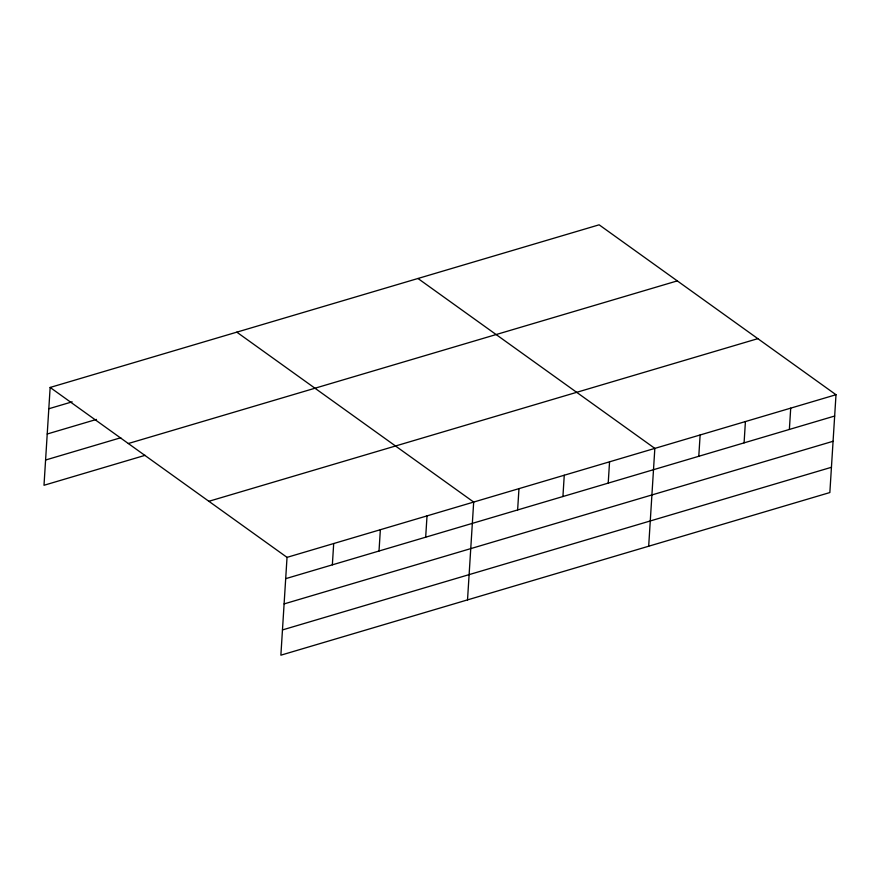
<?xml version="1.0" encoding="UTF-8"?>
<svg xmlns="http://www.w3.org/2000/svg" width="880" height="880" viewBox="0 0 880 880"><rect width="100%" height="100%" fill="white"/><g stroke="black" fill="none" stroke-linecap="round" stroke-linejoin="round"><path stroke-width="1.32" d="M50.149 387.453L287.034 557.359L280.874 655.182L829.851 492.547L836 394.724L599.126 224.818L50.149 387.453L44 485.276L145.101 455.323M332.354 564.839L333.696 543.532M379.016 551.012L380.358 529.716M425.678 537.185L427.02 515.889M467.522 599.885L473.682 502.062L236.808 332.156M517.627 509.949L518.969 488.642M562.925 496.529L564.256 475.233M608.212 483.109L609.554 461.813M648.681 546.216L654.841 448.393L417.967 278.487M698.786 456.28L700.128 434.973M744.084 442.86L745.415 421.564M789.371 429.44L790.713 408.144M48.818 408.749L72.149 401.841M47.223 434.005L96.481 419.419M45.584 460.02L120.769 437.745M128.326 443.52L677.292 280.885M208.868 501.292L757.834 338.657M287.034 557.359L836 394.724M285.692 578.666L834.658 416.031M284.108 603.911L833.074 441.276M282.469 629.926L831.435 467.291"/></g></svg>
